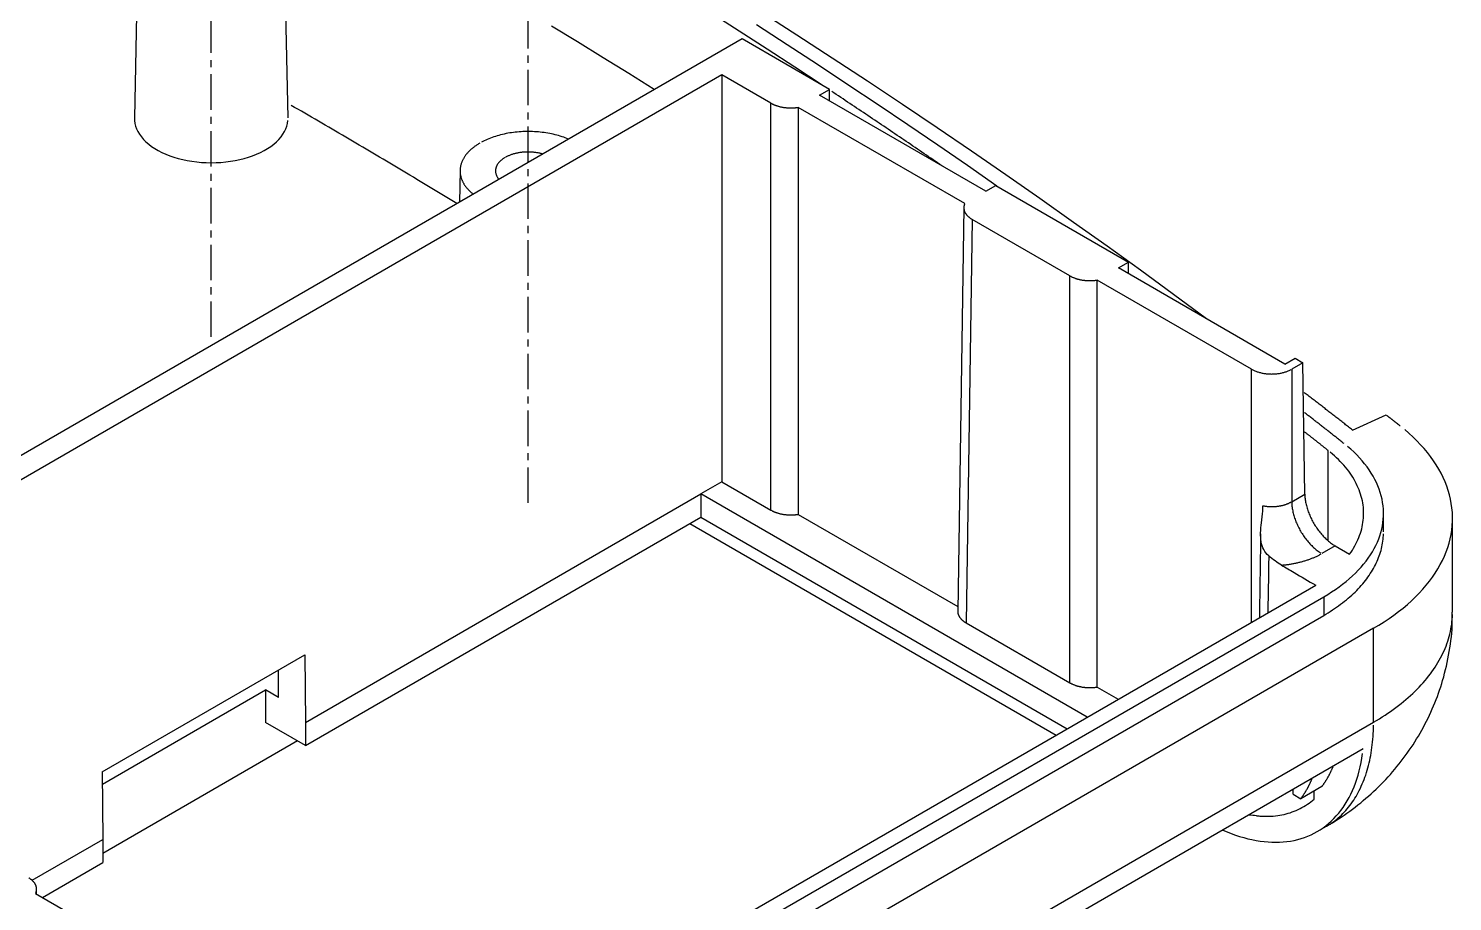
# Model space of a CAD drawing. Extents: x 129 to 859, y 362 to 693.
# Drawn here: x 445.9 to 496.1, y 391 to 421.7 of the extents above; entities that cross this region are included whole.
import ezdxf

# ---------------------------------------------------------------- set-up
doc = ezdxf.new("R2010")
doc.units = 0
doc.header["$MEASUREMENT"] = 0
doc.linetypes.add('CENTER', pattern=[2, 1.25, -0.25, 0.25, -0.25])
doc.layers.add('1', color=7, linetype='Continuous')
doc.layers.add('12', color=7, linetype='Continuous')

msp = doc.modelspace()

# ---------------------------------------------------------------- linework, layer by layer
at = {"layer": '1', "color": 43, "linetype": 'CENTER'}
for p, q in [((452.35, 410.833), (452.35, 433.497)), ((463.517, 404.992), (463.517, 424.257))]:
    msp.add_line(p, q, dxfattribs=at)
at = {"layer": '12', "color": 252, "linetype": 'Continuous'}
for p, q in [((449.801, 425.94), (449.643, 418.552)), ((455.057, 418.552), (454.899, 425.94)), ((471.054, 421.33), (431.454, 398.467)), ((474.131, 419.553), (471.054, 421.33)), ((470.343, 420.064), (433.647, 398.877)), ((472.067, 419.069), (470.343, 420.064)), ((470.343, 420.064), (470.343, 405.733)), ((473.778, 419.349), (474.131, 419.553)), ((474.137, 419.141), (474.131, 419.553)), ((472.067, 404.738), (472.067, 419.069)), ((478.899, 415.532), (473.033, 418.919)), ((473.033, 418.919), (473.033, 404.588)), ((479.644, 415.962), (473.778, 419.349)), ((461.117, 416.699), (461.094, 415.579)), ((479.644, 415.962), (479.998, 416.166)), ((479.998, 416.166), (484.667, 413.47)), ((478.865, 415.388), (478.651, 401.181)), ((479.158, 414.974), (478.944, 400.767)), ((482.603, 412.986), (479.158, 414.974)), ((484.314, 413.266), (484.667, 413.47)), ((484.673, 413.058), (484.667, 413.47)), ((482.603, 398.655), (482.603, 412.986)), ((490.18, 409.879), (484.314, 413.266)), ((489.004, 409.698), (483.569, 412.836)), ((483.569, 398.505), (483.569, 412.836)), ((490.18, 409.879), (490.534, 410.083)), ((490.809, 409.924), (490.418, 409.698)), ((490.534, 410.083), (490.809, 409.924)), ((490.879, 405.3), (490.809, 409.924)), ((489.004, 400.789), (489.004, 409.698)), ((490.418, 409.698), (490.418, 405.034)), ((492.56, 407.556), (493.742, 408.089)), ((491.699, 403.658), (491.699, 406.838)), ((470.343, 405.733), (469.603, 405.305)), ((470.343, 405.733), (472.067, 404.738)), ((455.673, 397.263), (469.603, 405.305)), ((483.215, 397.447), (469.603, 405.305)), ((469.603, 405.305), (469.603, 404.489)), ((490.418, 405.034), (490.879, 405.3)), ((455.673, 396.446), (469.603, 404.489)), ((469.603, 404.489), (482.508, 397.038)), ((473.033, 404.588), (478.653, 401.343)), ((493.652, 403.97), (493.652, 404.623)), ((496.082, 401.146), (496.082, 404.453)), ((469.215, 404.264), (482.119, 396.814)), ((491.949, 403.479), (491.478, 403.208)), ((491.949, 403.479), (492.457, 403.186)), ((454.662, 380.961), (491.262, 402.093)), ((455.371, 380.799), (491.543, 401.683)), ((491.543, 401.683), (491.543, 401.03)), ((455.371, 380.146), (491.543, 401.03)), ((493.3, 400.575), (456.16, 379.132)), ((478.944, 400.767), (482.603, 398.655)), ((493.3, 397.268), (493.3, 400.575)), ((448.514, 395.518), (455.655, 399.641)), ((455.655, 399.641), (455.673, 397.263)), ((454.72, 398.14), (454.727, 399.105)), ((448.517, 395.091), (454.259, 398.406)), ((454.72, 398.14), (454.259, 398.406)), ((454.259, 398.406), (454.259, 397.263)), ((483.569, 398.505), (484.309, 398.078)), ((455.673, 396.446), (454.259, 397.263)), ((455.673, 397.263), (455.673, 396.446)), ((456.16, 375.825), (493.3, 397.268)), ((455.39, 396.61), (448.532, 392.65)), ((492.933, 396.327), (456.447, 375.261)), ((448.514, 395.518), (448.532, 393.14)), ((490.463, 394.732), (490.463, 394.9)), ((491.479, 395.003), (490.736, 394.574)), ((491.205, 394.564), (491.205, 394.845)), ((490.463, 394.732), (490.736, 394.574)), ((491.316, 393.417), (491.643, 393.606)), ((446.041, 391.702), (448.532, 393.14)), ((448.532, 393.14), (448.532, 392.323)), ((446.411, 391.099), (448.532, 392.323)), ((446.202, 391.22), (446.199, 391.396)), ((446.165, 391.241), (451.6, 388.103))]:
    msp.add_line(p, q, dxfattribs=at)
for points in [[(473.88, 419.698, 0), (472.91, 420.337, 0), (471.934, 420.973, 0), (470.954, 421.606, 0), (469.969, 422.237, 0)], [(487.414, 411.476, 0), (486.257, 412.33, 0), (485.091, 413.18, 0), (483.917, 414.026, 0), (482.734, 414.868, 0), (481.544, 415.706, 0), (480.345, 416.54, 0), (479.138, 417.371, 0), (477.923, 418.197, 0), (476.7, 419.02, 0), (475.469, 419.838, 0), (474.229, 420.653, 0), (472.982, 421.463, 0), (471.727, 422.269, 0)], [(467.962, 419.545, 0), (467.063, 420.106, 0), (466.159, 420.665, 0), (465.251, 421.222, 0), (464.34, 421.777, 0)], [(480.032, 416.146, 0), (478.994, 416.866, 0), (477.95, 417.584, 0), (476.899, 418.298, 0), (475.843, 419.009, 0), (474.781, 419.717, 0), (473.712, 420.422, 0), (472.638, 421.124, 0), (471.557, 421.823, 0)], [(478.095, 416.856, 0), (478.017, 416.91, 0), (477.939, 416.964, 0), (477.86, 417.018, 0), (477.781, 417.072, 0), (477.703, 417.126, 0), (477.624, 417.18, 0), (477.546, 417.233, 0), (477.467, 417.287, 0), (477.388, 417.341, 0), (477.309, 417.395, 0), (477.231, 417.449, 0), (477.152, 417.502, 0), (477.073, 417.556, 0), (476.994, 417.61, 0), (476.915, 417.664, 0), (476.836, 417.717, 0), (476.757, 417.771, 0), (476.678, 417.825, 0), (476.599, 417.878, 0), (476.52, 417.932, 0), (476.441, 417.985, 0), (476.362, 418.039, 0), (476.282, 418.092, 0), (476.203, 418.146, 0), (476.124, 418.2, 0), (476.045, 418.253, 0), (475.965, 418.307, 0), (475.886, 418.36, 0), (475.807, 418.414, 0), (475.727, 418.467, 0), (475.648, 418.52, 0), (475.568, 418.574, 0), (475.489, 418.627, 0), (475.409, 418.681, 0), (475.329, 418.734, 0), (475.25, 418.787, 0), (475.17, 418.841, 0), (475.09, 418.894, 0), (475.011, 418.947, 0), (474.931, 419, 0), (474.851, 419.054, 0), (474.771, 419.107, 0), (474.691, 419.16, 0), (474.611, 419.213, 0), (474.531, 419.267, 0), (474.451, 419.32, 0), (474.371, 419.373, 0), (474.291, 419.426, 0), (474.211, 419.479, 0)], [(461.007, 415.529, 0), (460.889, 415.6, 0), (460.771, 415.672, 0), (460.654, 415.743, 0), (460.536, 415.815, 0), (460.418, 415.886, 0), (460.3, 415.957, 0), (460.182, 416.029, 0), (460.064, 416.1, 0), (459.946, 416.171, 0), (459.827, 416.242, 0), (459.709, 416.313, 0), (459.591, 416.384, 0), (459.472, 416.455, 0), (459.354, 416.526, 0), (459.235, 416.597, 0), (459.117, 416.668, 0), (458.998, 416.739, 0), (458.879, 416.81, 0), (458.761, 416.881, 0), (458.642, 416.951, 0), (458.523, 417.022, 0), (458.404, 417.093, 0), (458.285, 417.164, 0), (458.166, 417.234, 0), (458.046, 417.305, 0), (457.927, 417.375, 0), (457.808, 417.446, 0), (457.689, 417.516, 0), (457.569, 417.587, 0), (457.45, 417.657, 0), (457.33, 417.728, 0), (457.21, 417.798, 0), (457.091, 417.868, 0), (456.971, 417.939, 0), (456.851, 418.009, 0), (456.731, 418.079, 0), (456.611, 418.149, 0), (456.491, 418.219, 0), (456.371, 418.289, 0), (456.251, 418.36, 0), (456.131, 418.43, 0), (456.011, 418.5, 0), (455.89, 418.569, 0), (455.77, 418.639, 0), (455.649, 418.709, 0), (455.529, 418.779, 0), (455.408, 418.849, 0), (455.288, 418.919, 0), (455.167, 418.988, 0)], [(472.067, 419.069, 0), (472.082, 419.06, 0), (472.097, 419.052, 0), (472.113, 419.044, 0), (472.129, 419.036, 0), (472.145, 419.028, 0), (472.161, 419.021, 0), (472.178, 419.013, 0), (472.195, 419.006, 0), (472.212, 418.999, 0), (472.229, 418.993, 0), (472.247, 418.986, 0), (472.265, 418.98, 0), (472.283, 418.974, 0), (472.301, 418.968, 0), (472.32, 418.962, 0), (472.339, 418.957, 0), (472.358, 418.952, 0), (472.377, 418.947, 0), (472.396, 418.942, 0), (472.416, 418.938, 0), (472.435, 418.934, 0), (472.455, 418.93, 0), (472.475, 418.926, 0), (472.495, 418.922, 0), (472.515, 418.919, 0), (472.535, 418.916, 0), (472.556, 418.913, 0), (472.576, 418.911, 0), (472.597, 418.909, 0), (472.618, 418.907, 0), (472.638, 418.905, 0), (472.659, 418.903, 0), (472.68, 418.902, 0), (472.701, 418.901, 0), (472.722, 418.9, 0), (472.743, 418.9, 0), (472.764, 418.899, 0), (472.784, 418.899, 0), (472.805, 418.9, 0), (472.826, 418.9, 0), (472.847, 418.901, 0), (472.868, 418.902, 0), (472.889, 418.903, 0), (472.91, 418.905, 0), (472.93, 418.907, 0), (472.951, 418.909, 0), (472.972, 418.911, 0), (472.992, 418.913, 0), (473.013, 418.916, 0)], [(449.643, 418.552, 0), (449.646, 418.453, 0), (449.661, 418.354, 0), (449.685, 418.256, 0), (449.721, 418.16, 0), (449.767, 418.064, 0), (449.824, 417.971, 0), (449.89, 417.88, 0), (449.967, 417.791, 0), (450.053, 417.706, 0), (450.148, 417.623, 0), (450.252, 417.545, 0), (450.365, 417.47, 0), (450.485, 417.4, 0), (450.613, 417.334, 0), (450.748, 417.273, 0), (450.889, 417.217, 0), (451.036, 417.166, 0), (451.189, 417.121, 0), (451.346, 417.081, 0), (451.507, 417.047, 0), (451.672, 417.02, 0), (451.839, 416.998, 0), (452.008, 416.982, 0), (452.179, 416.973, 0), (452.35, 416.97, 0), (452.521, 416.973, 0), (452.692, 416.982, 0), (452.861, 416.998, 0), (453.028, 417.02, 0), (453.193, 417.047, 0), (453.354, 417.081, 0), (453.511, 417.121, 0), (453.663, 417.166, 0), (453.811, 417.217, 0), (453.952, 417.273, 0), (454.087, 417.334, 0), (454.215, 417.4, 0), (454.335, 417.47, 0), (454.448, 417.545, 0), (454.552, 417.623, 0), (454.647, 417.706, 0), (454.733, 417.791, 0), (454.81, 417.88, 0), (454.876, 417.971, 0), (454.933, 418.064, 0), (454.979, 418.16, 0), (455.014, 418.256, 0), (455.039, 418.354, 0), (455.054, 418.453, 0)], [(464.938, 417.799, 0), (464.883, 417.822, 0), (464.826, 417.844, 0), (464.769, 417.865, 0), (464.71, 417.885, 0), (464.65, 417.904, 0), (464.59, 417.922, 0), (464.529, 417.939, 0), (464.466, 417.955, 0), (464.403, 417.97, 0), (464.34, 417.984, 0), (464.276, 417.997, 0), (464.211, 418.009, 0), (464.145, 418.02, 0), (464.079, 418.029, 0), (464.013, 418.038, 0), (463.946, 418.046, 0), (463.879, 418.052, 0), (463.811, 418.058, 0), (463.744, 418.062, 0), (463.676, 418.065, 0), (463.608, 418.067, 0), (463.54, 418.068, 0), (463.471, 418.068, 0), (463.403, 418.066, 0), (463.335, 418.064, 0), (463.268, 418.06, 0), (463.2, 418.056, 0), (463.132, 418.05, 0), (463.065, 418.043, 0), (462.999, 418.035, 0), (462.932, 418.026, 0), (462.867, 418.016, 0), (462.801, 418.005, 0), (462.737, 417.993, 0), (462.673, 417.979, 0), (462.609, 417.965, 0), (462.546, 417.95, 0), (462.485, 417.933, 0), (462.423, 417.916, 0), (462.363, 417.897, 0), (462.304, 417.878, 0), (462.246, 417.858, 0), (462.189, 417.836, 0), (462.132, 417.814, 0), (462.077, 417.791, 0), (462.023, 417.767, 0), (461.971, 417.742, 0), (461.919, 417.716, 0), (461.869, 417.69, 0)], [(461.82, 417.662, 0), (461.794, 417.647, 0), (461.768, 417.631, 0), (461.742, 417.615, 0), (461.717, 417.599, 0), (461.692, 417.582, 0), (461.668, 417.566, 0), (461.644, 417.549, 0), (461.621, 417.532, 0), (461.598, 417.514, 0), (461.576, 417.497, 0), (461.554, 417.479, 0), (461.532, 417.461, 0), (461.511, 417.443, 0), (461.491, 417.425, 0), (461.471, 417.406, 0), (461.452, 417.388, 0), (461.433, 417.369, 0), (461.414, 417.35, 0), (461.396, 417.331, 0), (461.379, 417.311, 0), (461.362, 417.292, 0), (461.346, 417.272, 0), (461.33, 417.253, 0), (461.315, 417.233, 0), (461.3, 417.213, 0), (461.286, 417.192, 0), (461.272, 417.172, 0), (461.259, 417.152, 0), (461.247, 417.131, 0), (461.235, 417.111, 0), (461.223, 417.09, 0), (461.213, 417.069, 0), (461.202, 417.048, 0), (461.193, 417.027, 0), (461.184, 417.006, 0), (461.175, 416.985, 0), (461.167, 416.963, 0), (461.16, 416.942, 0), (461.153, 416.921, 0), (461.147, 416.899, 0), (461.141, 416.878, 0), (461.136, 416.856, 0), (461.132, 416.834, 0), (461.128, 416.813, 0), (461.125, 416.791, 0), (461.122, 416.769, 0), (461.12, 416.748, 0), (461.118, 416.726, 0), (461.118, 416.704, 0)], [(462.704, 417.152, 0), (462.684, 417.14, 0), (462.664, 417.128, 0), (462.645, 417.115, 0), (462.627, 417.103, 0), (462.609, 417.09, 0), (462.592, 417.076, 0), (462.575, 417.063, 0), (462.559, 417.049, 0), (462.543, 417.035, 0), (462.528, 417.021, 0), (462.514, 417.007, 0), (462.5, 416.992, 0), (462.487, 416.977, 0), (462.475, 416.962, 0), (462.463, 416.947, 0), (462.452, 416.932, 0), (462.441, 416.916, 0), (462.431, 416.901, 0), (462.422, 416.885, 0), (462.414, 416.869, 0), (462.406, 416.853, 0), (462.399, 416.837, 0), (462.393, 416.821, 0), (462.387, 416.805, 0), (462.382, 416.788, 0), (462.378, 416.772, 0), (462.374, 416.755, 0), (462.371, 416.739, 0), (462.369, 416.722, 0), (462.368, 416.706, 0), (462.367, 416.689, 0), (462.367, 416.673, 0), (462.368, 416.656, 0), (462.37, 416.639, 0), (462.372, 416.623, 0), (462.375, 416.606, 0), (462.378, 416.59, 0), (462.383, 416.574, 0), (462.388, 416.557, 0), (462.394, 416.541, 0), (462.4, 416.525, 0), (462.407, 416.509, 0), (462.415, 416.493, 0), (462.424, 416.477, 0), (462.433, 416.461, 0), (462.443, 416.446, 0), (462.453, 416.43, 0), (462.465, 416.415, 0), (462.477, 416.4, 0)], [(464.033, 417.276, 0), (464.007, 417.283, 0), (463.981, 417.29, 0), (463.954, 417.297, 0), (463.927, 417.303, 0), (463.9, 417.308, 0), (463.873, 417.314, 0), (463.846, 417.319, 0), (463.818, 417.323, 0), (463.79, 417.327, 0), (463.762, 417.331, 0), (463.734, 417.334, 0), (463.706, 417.337, 0), (463.677, 417.34, 0), (463.649, 417.342, 0), (463.62, 417.344, 0), (463.592, 417.345, 0), (463.563, 417.346, 0), (463.534, 417.346, 0), (463.505, 417.346, 0), (463.477, 417.346, 0), (463.448, 417.345, 0), (463.419, 417.344, 0), (463.391, 417.342, 0), (463.362, 417.34, 0), (463.334, 417.338, 0), (463.305, 417.335, 0), (463.277, 417.332, 0), (463.249, 417.328, 0), (463.221, 417.324, 0), (463.194, 417.319, 0), (463.166, 417.315, 0), (463.139, 417.309, 0), (463.112, 417.304, 0), (463.085, 417.298, 0), (463.058, 417.291, 0), (463.032, 417.284, 0), (463.006, 417.277, 0), (462.981, 417.27, 0), (462.955, 417.262, 0), (462.931, 417.253, 0), (462.906, 417.245, 0), (462.882, 417.236, 0), (462.858, 417.226, 0), (462.835, 417.217, 0), (462.812, 417.207, 0), (462.789, 417.196, 0), (462.767, 417.186, 0), (462.746, 417.175, 0), (462.725, 417.163, 0)], [(461.117, 416.682, 0), (461.117, 416.665, 0), (461.118, 416.647, 0), (461.119, 416.63, 0), (461.12, 416.612, 0), (461.122, 416.595, 0), (461.124, 416.577, 0), (461.127, 416.56, 0), (461.13, 416.542, 0), (461.133, 416.525, 0), (461.137, 416.507, 0), (461.141, 416.49, 0), (461.145, 416.472, 0), (461.15, 416.455, 0), (461.155, 416.438, 0), (461.161, 416.421, 0), (461.166, 416.403, 0), (461.173, 416.386, 0), (461.179, 416.369, 0), (461.187, 416.352, 0), (461.194, 416.335, 0), (461.202, 416.318, 0), (461.21, 416.301, 0), (461.219, 416.284, 0), (461.227, 416.267, 0), (461.237, 416.251, 0), (461.246, 416.234, 0), (461.256, 416.217, 0), (461.267, 416.201, 0), (461.278, 416.184, 0), (461.289, 416.168, 0), (461.3, 416.152, 0), (461.312, 416.136, 0), (461.324, 416.12, 0), (461.337, 416.104, 0), (461.35, 416.088, 0), (461.363, 416.072, 0), (461.376, 416.056, 0), (461.39, 416.041, 0), (461.404, 416.025, 0), (461.419, 416.01, 0), (461.434, 415.994, 0), (461.449, 415.979, 0), (461.465, 415.964, 0), (461.481, 415.949, 0), (461.497, 415.934, 0), (461.514, 415.92, 0), (461.531, 415.905, 0), (461.548, 415.89, 0), (461.565, 415.876, 0)], [(478.899, 415.532, 0), (478.894, 415.52, 0), (478.889, 415.509, 0), (478.885, 415.497, 0), (478.881, 415.485, 0), (478.878, 415.473, 0), (478.875, 415.461, 0), (478.872, 415.449, 0), (478.87, 415.437, 0), (478.868, 415.425, 0), (478.867, 415.413, 0), (478.866, 415.401, 0), (478.865, 415.389, 0), (478.865, 415.377, 0), (478.866, 415.364, 0), (478.867, 415.352, 0), (478.868, 415.34, 0), (478.87, 415.328, 0), (478.872, 415.316, 0), (478.875, 415.304, 0), (478.878, 415.292, 0), (478.881, 415.28, 0), (478.885, 415.268, 0), (478.889, 415.257, 0), (478.894, 415.245, 0), (478.899, 415.233, 0), (478.905, 415.222, 0), (478.911, 415.21, 0), (478.918, 415.198, 0), (478.925, 415.187, 0), (478.932, 415.176, 0), (478.94, 415.164, 0), (478.948, 415.153, 0), (478.956, 415.142, 0), (478.965, 415.131, 0), (478.974, 415.12, 0), (478.984, 415.11, 0), (478.994, 415.099, 0), (479.005, 415.089, 0), (479.016, 415.078, 0), (479.027, 415.068, 0), (479.038, 415.058, 0), (479.05, 415.048, 0), (479.063, 415.038, 0), (479.075, 415.029, 0), (479.088, 415.019, 0), (479.102, 415.01, 0), (479.115, 415.001, 0), (479.129, 414.992, 0), (479.144, 414.983, 0)], [(482.603, 412.986, 0), (482.618, 412.977, 0), (482.633, 412.969, 0), (482.649, 412.961, 0), (482.664, 412.953, 0), (482.681, 412.945, 0), (482.697, 412.938, 0), (482.714, 412.93, 0), (482.731, 412.923, 0), (482.748, 412.916, 0), (482.765, 412.91, 0), (482.783, 412.903, 0), (482.801, 412.897, 0), (482.819, 412.891, 0), (482.837, 412.885, 0), (482.856, 412.879, 0), (482.875, 412.874, 0), (482.894, 412.869, 0), (482.913, 412.864, 0), (482.932, 412.859, 0), (482.952, 412.855, 0), (482.971, 412.851, 0), (482.991, 412.847, 0), (483.011, 412.843, 0), (483.031, 412.839, 0), (483.051, 412.836, 0), (483.071, 412.833, 0), (483.092, 412.83, 0), (483.112, 412.828, 0), (483.133, 412.826, 0), (483.153, 412.824, 0), (483.174, 412.822, 0), (483.195, 412.82, 0), (483.216, 412.819, 0), (483.237, 412.818, 0), (483.258, 412.817, 0), (483.278, 412.817, 0), (483.299, 412.817, 0), (483.32, 412.817, 0), (483.341, 412.817, 0), (483.362, 412.817, 0), (483.383, 412.818, 0), (483.404, 412.819, 0), (483.425, 412.82, 0), (483.446, 412.822, 0), (483.466, 412.824, 0), (483.487, 412.826, 0), (483.508, 412.828, 0), (483.528, 412.83, 0), (483.548, 412.833, 0)], [(489.004, 409.698, 0), (489.026, 409.686, 0), (489.049, 409.674, 0), (489.073, 409.662, 0), (489.098, 409.65, 0), (489.123, 409.64, 0), (489.149, 409.629, 0), (489.175, 409.619, 0), (489.202, 409.61, 0), (489.229, 409.601, 0), (489.257, 409.592, 0), (489.285, 409.584, 0), (489.313, 409.577, 0), (489.343, 409.57, 0), (489.372, 409.563, 0), (489.402, 409.558, 0), (489.432, 409.552, 0), (489.462, 409.547, 0), (489.492, 409.543, 0), (489.523, 409.54, 0), (489.554, 409.536, 0), (489.585, 409.534, 0), (489.617, 409.532, 0), (489.648, 409.53, 0), (489.679, 409.53, 0), (489.711, 409.529, 0), (489.742, 409.53, 0), (489.773, 409.53, 0), (489.805, 409.532, 0), (489.836, 409.534, 0), (489.867, 409.536, 0), (489.898, 409.54, 0), (489.929, 409.543, 0), (489.959, 409.547, 0), (489.99, 409.552, 0), (490.02, 409.558, 0), (490.049, 409.563, 0), (490.079, 409.57, 0), (490.108, 409.577, 0), (490.136, 409.584, 0), (490.165, 409.592, 0), (490.192, 409.601, 0), (490.22, 409.61, 0), (490.246, 409.619, 0), (490.273, 409.629, 0), (490.298, 409.64, 0), (490.324, 409.65, 0), (490.348, 409.662, 0), (490.372, 409.674, 0), (490.395, 409.686, 0)], [(492.56, 407.556, 0), (492.526, 407.583, 0), (492.491, 407.61, 0), (492.456, 407.637, 0), (492.422, 407.664, 0), (492.387, 407.691, 0), (492.353, 407.718, 0), (492.318, 407.745, 0), (492.284, 407.772, 0), (492.249, 407.799, 0), (492.214, 407.826, 0), (492.18, 407.853, 0), (492.145, 407.88, 0), (492.111, 407.907, 0), (492.076, 407.934, 0), (492.041, 407.961, 0), (492.007, 407.988, 0), (491.972, 408.015, 0), (491.937, 408.042, 0), (491.903, 408.069, 0), (491.868, 408.095, 0), (491.833, 408.122, 0), (491.799, 408.149, 0), (491.764, 408.176, 0), (491.729, 408.203, 0), (491.694, 408.23, 0), (491.66, 408.257, 0), (491.625, 408.284, 0), (491.59, 408.311, 0), (491.555, 408.338, 0), (491.521, 408.365, 0), (491.486, 408.392, 0), (491.451, 408.419, 0), (491.416, 408.445, 0), (491.382, 408.472, 0), (491.347, 408.499, 0), (491.312, 408.526, 0), (491.277, 408.553, 0), (491.242, 408.58, 0), (491.207, 408.607, 0), (491.173, 408.634, 0), (491.138, 408.66, 0), (491.103, 408.687, 0), (491.068, 408.714, 0), (491.033, 408.741, 0), (490.998, 408.768, 0), (490.963, 408.795, 0), (490.928, 408.822, 0), (490.894, 408.848, 0), (490.859, 408.875, 0)], [(492.264, 407.077, 0), (492.235, 407.099, 0), (492.207, 407.121, 0), (492.179, 407.144, 0), (492.15, 407.166, 0), (492.122, 407.189, 0), (492.093, 407.211, 0), (492.065, 407.234, 0), (492.036, 407.256, 0), (492.008, 407.279, 0), (491.979, 407.301, 0), (491.951, 407.323, 0), (491.922, 407.346, 0), (491.894, 407.368, 0), (491.865, 407.391, 0), (491.837, 407.413, 0), (491.808, 407.436, 0), (491.78, 407.458, 0), (491.751, 407.48, 0), (491.722, 407.503, 0), (491.694, 407.525, 0), (491.665, 407.548, 0), (491.637, 407.57, 0), (491.608, 407.592, 0), (491.58, 407.615, 0), (491.551, 407.637, 0), (491.522, 407.66, 0), (491.494, 407.682, 0), (491.465, 407.704, 0), (491.437, 407.727, 0), (491.408, 407.749, 0), (491.379, 407.772, 0), (491.351, 407.794, 0), (491.322, 407.816, 0), (491.293, 407.839, 0), (491.265, 407.861, 0), (491.236, 407.883, 0), (491.208, 407.906, 0), (491.179, 407.928, 0), (491.15, 407.951, 0), (491.122, 407.973, 0), (491.093, 407.995, 0), (491.064, 408.018, 0), (491.036, 408.04, 0), (491.007, 408.062, 0), (490.978, 408.085, 0), (490.949, 408.107, 0), (490.921, 408.129, 0), (490.892, 408.152, 0), (490.863, 408.174, 0)], [(494.24, 407.699, 0), (494.23, 407.707, 0), (494.22, 407.714, 0), (494.21, 407.722, 0), (494.201, 407.73, 0), (494.191, 407.738, 0), (494.181, 407.746, 0), (494.171, 407.754, 0), (494.161, 407.761, 0), (494.151, 407.769, 0), (494.141, 407.777, 0), (494.131, 407.785, 0), (494.121, 407.793, 0), (494.111, 407.8, 0), (494.101, 407.808, 0), (494.091, 407.816, 0), (494.081, 407.824, 0), (494.071, 407.832, 0), (494.061, 407.839, 0), (494.051, 407.847, 0), (494.041, 407.855, 0), (494.031, 407.863, 0), (494.021, 407.871, 0), (494.012, 407.879, 0), (494.002, 407.886, 0), (493.992, 407.894, 0), (493.982, 407.902, 0), (493.972, 407.91, 0), (493.962, 407.918, 0), (493.952, 407.925, 0), (493.942, 407.933, 0), (493.932, 407.941, 0), (493.922, 407.949, 0), (493.912, 407.957, 0), (493.902, 407.964, 0), (493.892, 407.972, 0), (493.882, 407.98, 0), (493.872, 407.988, 0), (493.862, 407.996, 0), (493.852, 408.003, 0), (493.842, 408.011, 0), (493.832, 408.019, 0), (493.822, 408.027, 0), (493.812, 408.035, 0), (493.802, 408.043, 0), (493.792, 408.05, 0), (493.782, 408.058, 0), (493.772, 408.066, 0), (493.762, 408.074, 0), (493.752, 408.082, 0)], [(491.699, 406.838, 0), (491.682, 406.851, 0), (491.665, 406.865, 0), (491.648, 406.878, 0), (491.631, 406.892, 0), (491.614, 406.905, 0), (491.597, 406.919, 0), (491.58, 406.932, 0), (491.563, 406.945, 0), (491.546, 406.959, 0), (491.528, 406.972, 0), (491.511, 406.986, 0), (491.494, 406.999, 0), (491.477, 407.013, 0), (491.46, 407.026, 0), (491.443, 407.04, 0), (491.426, 407.053, 0), (491.409, 407.066, 0), (491.392, 407.08, 0), (491.375, 407.093, 0), (491.358, 407.107, 0), (491.341, 407.12, 0), (491.324, 407.133, 0), (491.307, 407.147, 0), (491.29, 407.16, 0), (491.273, 407.174, 0), (491.255, 407.187, 0), (491.238, 407.201, 0), (491.221, 407.214, 0), (491.204, 407.227, 0), (491.187, 407.241, 0), (491.17, 407.254, 0), (491.153, 407.268, 0), (491.136, 407.281, 0), (491.119, 407.295, 0), (491.102, 407.308, 0), (491.085, 407.321, 0), (491.067, 407.335, 0), (491.05, 407.348, 0), (491.033, 407.362, 0), (491.016, 407.375, 0), (490.999, 407.388, 0), (490.982, 407.402, 0), (490.965, 407.415, 0), (490.948, 407.429, 0), (490.931, 407.442, 0), (490.913, 407.455, 0), (490.896, 407.469, 0), (490.879, 407.482, 0), (490.862, 407.496, 0)], [(493.3, 400.575, 0), (493.488, 400.686, 0), (493.67, 400.801, 0), (493.847, 400.918, 0), (494.017, 401.039, 0), (494.182, 401.162, 0), (494.341, 401.288, 0), (494.493, 401.416, 0), (494.639, 401.547, 0), (494.779, 401.68, 0), (494.912, 401.815, 0), (495.038, 401.953, 0), (495.158, 402.092, 0), (495.27, 402.234, 0), (495.376, 402.377, 0), (495.474, 402.522, 0), (495.565, 402.668, 0), (495.65, 402.816, 0), (495.726, 402.965, 0), (495.796, 403.116, 0), (495.858, 403.267, 0), (495.912, 403.42, 0), (495.959, 403.573, 0), (495.999, 403.727, 0), (496.031, 403.881, 0), (496.055, 404.036, 0), (496.072, 404.192, 0), (496.081, 404.347, 0), (496.082, 404.503, 0), (496.076, 404.658, 0), (496.062, 404.814, 0), (496.04, 404.969, 0), (496.011, 405.123, 0), (495.974, 405.278, 0), (495.93, 405.431, 0), (495.878, 405.584, 0), (495.819, 405.736, 0), (495.752, 405.886, 0), (495.678, 406.036, 0), (495.597, 406.184, 0), (495.508, 406.331, 0), (495.412, 406.477, 0), (495.309, 406.621, 0), (495.199, 406.763, 0), (495.082, 406.903, 0), (494.958, 407.041, 0), (494.828, 407.177, 0), (494.691, 407.311, 0), (494.547, 407.443, 0), (494.397, 407.572, 0)], [(491.543, 401.683, 0), (491.686, 401.768, 0), (491.824, 401.855, 0), (491.957, 401.944, 0), (492.086, 402.035, 0), (492.211, 402.128, 0), (492.331, 402.223, 0), (492.447, 402.32, 0), (492.557, 402.419, 0), (492.663, 402.52, 0), (492.764, 402.622, 0), (492.859, 402.726, 0), (492.95, 402.832, 0), (493.035, 402.939, 0), (493.115, 403.047, 0), (493.19, 403.157, 0), (493.259, 403.268, 0), (493.323, 403.38, 0), (493.381, 403.493, 0), (493.434, 403.606, 0), (493.481, 403.721, 0), (493.522, 403.836, 0), (493.558, 403.952, 0), (493.588, 404.069, 0), (493.612, 404.186, 0), (493.631, 404.303, 0), (493.644, 404.421, 0), (493.651, 404.538, 0), (493.652, 404.656, 0), (493.647, 404.774, 0), (493.637, 404.891, 0), (493.621, 405.009, 0), (493.599, 405.126, 0), (493.572, 405.243, 0), (493.538, 405.359, 0), (493.499, 405.475, 0), (493.455, 405.589, 0), (493.404, 405.704, 0), (493.349, 405.817, 0), (493.287, 405.929, 0), (493.22, 406.041, 0), (493.148, 406.151, 0), (493.07, 406.26, 0), (492.987, 406.367, 0), (492.899, 406.473, 0), (492.806, 406.578, 0), (492.707, 406.681, 0), (492.604, 406.783, 0), (492.495, 406.883, 0), (492.382, 406.98, 0)], [(492.457, 403.186, 0), (492.507, 403.257, 0), (492.554, 403.329, 0), (492.598, 403.402, 0), (492.64, 403.474, 0), (492.68, 403.548, 0), (492.717, 403.622, 0), (492.751, 403.696, 0), (492.782, 403.771, 0), (492.811, 403.846, 0), (492.838, 403.921, 0), (492.861, 403.997, 0), (492.882, 404.073, 0), (492.9, 404.149, 0), (492.916, 404.225, 0), (492.928, 404.302, 0), (492.938, 404.379, 0), (492.946, 404.455, 0), (492.95, 404.532, 0), (492.952, 404.609, 0), (492.951, 404.686, 0), (492.948, 404.763, 0), (492.941, 404.84, 0), (492.932, 404.916, 0), (492.92, 404.993, 0), (492.906, 405.069, 0), (492.889, 405.145, 0), (492.869, 405.221, 0), (492.846, 405.297, 0), (492.821, 405.373, 0), (492.793, 405.448, 0), (492.762, 405.523, 0), (492.729, 405.597, 0), (492.693, 405.671, 0), (492.655, 405.745, 0), (492.614, 405.818, 0), (492.57, 405.891, 0), (492.524, 405.963, 0), (492.475, 406.034, 0), (492.424, 406.105, 0), (492.37, 406.175, 0), (492.313, 406.245, 0), (492.255, 406.314, 0), (492.193, 406.382, 0), (492.13, 406.45, 0), (492.064, 406.517, 0), (491.995, 406.583, 0), (491.925, 406.648, 0), (491.852, 406.712, 0), (491.776, 406.775, 0)], [(489.403, 404.889, 0), (489.424, 404.885, 0), (489.445, 404.882, 0), (489.466, 404.879, 0), (489.488, 404.876, 0), (489.509, 404.873, 0), (489.531, 404.87, 0), (489.552, 404.868, 0), (489.574, 404.866, 0), (489.596, 404.865, 0), (489.618, 404.863, 0), (489.64, 404.862, 0), (489.662, 404.861, 0), (489.684, 404.861, 0), (489.706, 404.861, 0), (489.727, 404.861, 0), (489.749, 404.861, 0), (489.771, 404.862, 0), (489.793, 404.863, 0), (489.815, 404.864, 0), (489.837, 404.865, 0), (489.859, 404.867, 0), (489.88, 404.869, 0), (489.902, 404.872, 0), (489.923, 404.874, 0), (489.945, 404.877, 0), (489.966, 404.88, 0), (489.987, 404.884, 0), (490.008, 404.887, 0), (490.029, 404.892, 0), (490.05, 404.896, 0), (490.071, 404.9, 0), (490.091, 404.905, 0), (490.111, 404.91, 0), (490.131, 404.916, 0), (490.151, 404.921, 0), (490.171, 404.927, 0), (490.19, 404.933, 0), (490.209, 404.94, 0), (490.228, 404.946, 0), (490.247, 404.953, 0), (490.265, 404.96, 0), (490.283, 404.967, 0), (490.301, 404.975, 0), (490.319, 404.983, 0), (490.336, 404.991, 0), (490.353, 404.999, 0), (490.37, 405.008, 0), (490.386, 405.016, 0), (490.402, 405.025, 0)], [(490.418, 405.034, 0), (490.419, 404.995, 0), (490.42, 404.956, 0), (490.423, 404.916, 0), (490.427, 404.876, 0), (490.432, 404.835, 0), (490.438, 404.794, 0), (490.445, 404.753, 0), (490.453, 404.711, 0), (490.462, 404.669, 0), (490.472, 404.627, 0), (490.483, 404.585, 0), (490.495, 404.542, 0), (490.508, 404.499, 0), (490.521, 404.457, 0), (490.536, 404.414, 0), (490.552, 404.371, 0), (490.568, 404.328, 0), (490.586, 404.286, 0), (490.604, 404.243, 0), (490.624, 404.201, 0), (490.644, 404.159, 0), (490.664, 404.117, 0), (490.686, 404.076, 0), (490.708, 404.035, 0), (490.732, 403.994, 0), (490.755, 403.954, 0), (490.78, 403.914, 0), (490.805, 403.874, 0), (490.831, 403.836, 0), (490.858, 403.797, 0), (490.885, 403.76, 0), (490.913, 403.723, 0), (490.941, 403.687, 0), (490.97, 403.651, 0), (490.999, 403.616, 0), (491.029, 403.582, 0), (491.059, 403.549, 0), (491.09, 403.517, 0), (491.121, 403.486, 0), (491.152, 403.455, 0), (491.184, 403.426, 0), (491.216, 403.397, 0), (491.248, 403.37, 0), (491.281, 403.343, 0), (491.313, 403.318, 0), (491.346, 403.294, 0), (491.379, 403.27, 0), (491.412, 403.248, 0), (491.445, 403.228, 0)], [(490.879, 405.3, 0), (490.88, 405.262, 0), (490.882, 405.223, 0), (490.885, 405.183, 0), (490.889, 405.143, 0), (490.895, 405.103, 0), (490.901, 405.062, 0), (490.908, 405.02, 0), (490.916, 404.979, 0), (490.926, 404.937, 0), (490.936, 404.895, 0), (490.947, 404.853, 0), (490.959, 404.81, 0), (490.972, 404.768, 0), (490.987, 404.725, 0), (491.002, 404.682, 0), (491.017, 404.64, 0), (491.034, 404.597, 0), (491.052, 404.555, 0), (491.071, 404.512, 0), (491.09, 404.47, 0), (491.11, 404.428, 0), (491.131, 404.387, 0), (491.153, 404.345, 0), (491.176, 404.304, 0), (491.199, 404.264, 0), (491.223, 404.224, 0), (491.248, 404.184, 0), (491.274, 404.145, 0), (491.3, 404.106, 0), (491.326, 404.068, 0), (491.354, 404.03, 0), (491.382, 403.994, 0), (491.41, 403.957, 0), (491.439, 403.922, 0), (491.469, 403.887, 0), (491.499, 403.853, 0), (491.529, 403.82, 0), (491.56, 403.788, 0), (491.591, 403.757, 0), (491.622, 403.727, 0), (491.654, 403.697, 0), (491.686, 403.669, 0), (491.718, 403.641, 0), (491.751, 403.615, 0), (491.784, 403.589, 0), (491.816, 403.565, 0), (491.849, 403.542, 0), (491.882, 403.52, 0), (491.916, 403.499, 0)], [(472.067, 404.738, 0), (472.082, 404.729, 0), (472.097, 404.721, 0), (472.113, 404.713, 0), (472.129, 404.705, 0), (472.145, 404.697, 0), (472.161, 404.69, 0), (472.178, 404.682, 0), (472.195, 404.675, 0), (472.212, 404.668, 0), (472.229, 404.662, 0), (472.247, 404.655, 0), (472.265, 404.649, 0), (472.283, 404.643, 0), (472.301, 404.637, 0), (472.32, 404.631, 0), (472.339, 404.626, 0), (472.358, 404.621, 0), (472.377, 404.616, 0), (472.396, 404.611, 0), (472.416, 404.607, 0), (472.435, 404.603, 0), (472.455, 404.599, 0), (472.475, 404.595, 0), (472.495, 404.591, 0), (472.515, 404.588, 0), (472.535, 404.585, 0), (472.556, 404.582, 0), (472.576, 404.58, 0), (472.597, 404.578, 0), (472.618, 404.576, 0), (472.638, 404.574, 0), (472.659, 404.572, 0), (472.68, 404.571, 0), (472.701, 404.57, 0), (472.722, 404.569, 0), (472.743, 404.569, 0), (472.764, 404.568, 0), (472.784, 404.568, 0), (472.805, 404.569, 0), (472.826, 404.569, 0), (472.847, 404.57, 0), (472.868, 404.571, 0), (472.889, 404.572, 0), (472.91, 404.574, 0), (472.93, 404.576, 0), (472.951, 404.578, 0), (472.972, 404.58, 0), (472.992, 404.582, 0), (473.013, 404.585, 0)], [(491.543, 401.03, 0), (491.623, 401.077, 0), (491.701, 401.124, 0), (491.777, 401.172, 0), (491.853, 401.22, 0), (491.927, 401.27, 0), (492, 401.32, 0), (492.071, 401.37, 0), (492.141, 401.422, 0), (492.21, 401.474, 0), (492.277, 401.526, 0), (492.343, 401.579, 0), (492.407, 401.633, 0), (492.47, 401.687, 0), (492.531, 401.742, 0), (492.591, 401.798, 0), (492.649, 401.853, 0), (492.706, 401.91, 0), (492.762, 401.967, 0), (492.815, 402.024, 0), (492.867, 402.082, 0), (492.918, 402.141, 0), (492.967, 402.2, 0), (493.014, 402.259, 0), (493.06, 402.319, 0), (493.104, 402.379, 0), (493.147, 402.439, 0), (493.187, 402.5, 0), (493.226, 402.561, 0), (493.264, 402.623, 0), (493.3, 402.685, 0), (493.334, 402.747, 0), (493.366, 402.81, 0), (493.397, 402.873, 0), (493.426, 402.936, 0), (493.453, 402.999, 0), (493.479, 403.063, 0), (493.503, 403.127, 0), (493.525, 403.191, 0), (493.545, 403.255, 0), (493.564, 403.319, 0), (493.58, 403.384, 0), (493.595, 403.448, 0), (493.609, 403.513, 0), (493.62, 403.578, 0), (493.63, 403.643, 0), (493.638, 403.708, 0), (493.644, 403.774, 0), (493.649, 403.839, 0), (493.651, 403.904, 0)], [(490.058, 402.799, 0), (490.09, 402.802, 0), (490.122, 402.805, 0), (490.153, 402.808, 0), (490.185, 402.811, 0), (490.217, 402.815, 0), (490.248, 402.819, 0), (490.28, 402.823, 0), (490.311, 402.827, 0), (490.343, 402.832, 0), (490.374, 402.837, 0), (490.405, 402.842, 0), (490.436, 402.847, 0), (490.467, 402.853, 0), (490.497, 402.858, 0), (490.528, 402.864, 0), (490.559, 402.871, 0), (490.589, 402.877, 0), (490.619, 402.884, 0), (490.649, 402.891, 0), (490.679, 402.898, 0), (490.709, 402.905, 0), (490.738, 402.913, 0), (490.767, 402.92, 0), (490.797, 402.928, 0), (490.826, 402.937, 0), (490.855, 402.945, 0), (490.883, 402.954, 0), (490.912, 402.962, 0), (490.94, 402.972, 0), (490.968, 402.981, 0), (490.996, 402.99, 0), (491.023, 403, 0), (491.051, 403.01, 0), (491.078, 403.02, 0), (491.105, 403.03, 0), (491.131, 403.041, 0), (491.158, 403.051, 0), (491.184, 403.062, 0), (491.21, 403.073, 0), (491.236, 403.085, 0), (491.261, 403.096, 0), (491.286, 403.108, 0), (491.311, 403.12, 0), (491.336, 403.132, 0), (491.36, 403.144, 0), (491.385, 403.156, 0), (491.408, 403.169, 0), (491.432, 403.182, 0), (491.455, 403.195, 0)], [(478.651, 401.181, 0), (478.651, 401.171, 0), (478.651, 401.162, 0), (478.651, 401.153, 0), (478.652, 401.144, 0), (478.653, 401.135, 0), (478.654, 401.126, 0), (478.656, 401.116, 0), (478.658, 401.107, 0), (478.66, 401.098, 0), (478.662, 401.089, 0), (478.664, 401.08, 0), (478.667, 401.071, 0), (478.67, 401.062, 0), (478.673, 401.053, 0), (478.677, 401.044, 0), (478.681, 401.035, 0), (478.685, 401.026, 0), (478.689, 401.018, 0), (478.693, 401.009, 0), (478.698, 401, 0), (478.703, 400.991, 0), (478.708, 400.983, 0), (478.714, 400.974, 0), (478.719, 400.965, 0), (478.725, 400.957, 0), (478.731, 400.948, 0), (478.738, 400.94, 0), (478.744, 400.932, 0), (478.751, 400.923, 0), (478.758, 400.915, 0), (478.765, 400.907, 0), (478.773, 400.899, 0), (478.781, 400.891, 0), (478.789, 400.883, 0), (478.797, 400.875, 0), (478.805, 400.867, 0), (478.814, 400.86, 0), (478.822, 400.852, 0), (478.831, 400.844, 0), (478.841, 400.837, 0), (478.85, 400.83, 0), (478.86, 400.822, 0), (478.869, 400.815, 0), (478.879, 400.808, 0), (478.89, 400.801, 0), (478.9, 400.794, 0), (478.911, 400.787, 0), (478.921, 400.78, 0), (478.932, 400.774, 0)], [(493.3, 397.268, 0), (493.405, 397.329, 0), (493.508, 397.392, 0), (493.609, 397.455, 0), (493.708, 397.519, 0), (493.806, 397.584, 0), (493.902, 397.65, 0), (493.997, 397.717, 0), (494.089, 397.784, 0), (494.179, 397.853, 0), (494.268, 397.922, 0), (494.355, 397.992, 0), (494.44, 398.063, 0), (494.523, 398.135, 0), (494.604, 398.207, 0), (494.682, 398.28, 0), (494.759, 398.354, 0), (494.834, 398.429, 0), (494.907, 398.504, 0), (494.978, 398.58, 0), (495.047, 398.656, 0), (495.114, 398.733, 0), (495.178, 398.811, 0), (495.241, 398.889, 0), (495.301, 398.968, 0), (495.359, 399.047, 0), (495.415, 399.127, 0), (495.469, 399.207, 0), (495.521, 399.288, 0), (495.57, 399.37, 0), (495.617, 399.451, 0), (495.662, 399.533, 0), (495.705, 399.616, 0), (495.746, 399.699, 0), (495.784, 399.782, 0), (495.82, 399.866, 0), (495.854, 399.95, 0), (495.885, 400.034, 0), (495.914, 400.118, 0), (495.941, 400.203, 0), (495.965, 400.288, 0), (495.988, 400.373, 0), (496.008, 400.459, 0), (496.025, 400.544, 0), (496.04, 400.63, 0), (496.053, 400.716, 0), (496.064, 400.802, 0), (496.072, 400.888, 0), (496.078, 400.974, 0), (496.081, 401.06, 0)], [(482.603, 398.655, 0), (482.618, 398.646, 0), (482.633, 398.638, 0), (482.649, 398.63, 0), (482.664, 398.622, 0), (482.681, 398.614, 0), (482.697, 398.607, 0), (482.714, 398.599, 0), (482.731, 398.592, 0), (482.748, 398.585, 0), (482.765, 398.579, 0), (482.783, 398.572, 0), (482.801, 398.566, 0), (482.819, 398.56, 0), (482.837, 398.554, 0), (482.856, 398.548, 0), (482.875, 398.543, 0), (482.894, 398.538, 0), (482.913, 398.533, 0), (482.932, 398.528, 0), (482.952, 398.524, 0), (482.971, 398.52, 0), (482.991, 398.516, 0), (483.011, 398.512, 0), (483.031, 398.508, 0), (483.051, 398.505, 0), (483.071, 398.502, 0), (483.092, 398.499, 0), (483.112, 398.497, 0), (483.133, 398.495, 0), (483.153, 398.493, 0), (483.174, 398.491, 0), (483.195, 398.489, 0), (483.216, 398.488, 0), (483.237, 398.487, 0), (483.258, 398.486, 0), (483.278, 398.486, 0), (483.299, 398.486, 0), (483.32, 398.486, 0), (483.341, 398.486, 0), (483.362, 398.486, 0), (483.383, 398.487, 0), (483.404, 398.488, 0), (483.425, 398.489, 0), (483.446, 398.491, 0), (483.466, 398.493, 0), (483.487, 398.495, 0), (483.508, 398.497, 0), (483.528, 398.499, 0), (483.548, 398.502, 0)], [(491.643, 393.606, 0), (491.705, 393.643, 0), (491.767, 393.682, 0), (491.827, 393.722, 0), (491.886, 393.764, 0), (491.945, 393.808, 0), (492.002, 393.854, 0), (492.058, 393.901, 0), (492.113, 393.95, 0), (492.167, 394, 0), (492.22, 394.052, 0), (492.271, 394.106, 0), (492.322, 394.161, 0), (492.371, 394.218, 0), (492.419, 394.276, 0), (492.466, 394.336, 0), (492.512, 394.398, 0), (492.557, 394.461, 0), (492.6, 394.525, 0), (492.642, 394.591, 0), (492.683, 394.658, 0), (492.723, 394.727, 0), (492.762, 394.797, 0), (492.799, 394.869, 0), (492.835, 394.942, 0), (492.869, 395.017, 0), (492.903, 395.093, 0), (492.935, 395.17, 0), (492.966, 395.248, 0), (492.995, 395.328, 0), (493.023, 395.409, 0), (493.05, 395.492, 0), (493.075, 395.575, 0), (493.099, 395.66, 0), (493.122, 395.746, 0), (493.144, 395.833, 0), (493.164, 395.922, 0), (493.182, 396.011, 0), (493.2, 396.102, 0), (493.216, 396.193, 0), (493.23, 396.286, 0), (493.244, 396.38, 0), (493.255, 396.475, 0), (493.266, 396.571, 0), (493.275, 396.668, 0), (493.283, 396.765, 0), (493.289, 396.864, 0), (493.294, 396.964, 0), (493.297, 397.064, 0), (493.299, 397.166, 0)], [(487.988, 393.472, 0), (488.138, 393.408, 0), (488.287, 393.35, 0), (488.435, 393.296, 0), (488.582, 393.248, 0), (488.729, 393.205, 0), (488.874, 393.166, 0), (489.018, 393.133, 0), (489.162, 393.105, 0), (489.304, 393.082, 0), (489.444, 393.064, 0), (489.583, 393.052, 0), (489.72, 393.044, 0), (489.856, 393.042, 0), (489.99, 393.045, 0), (490.122, 393.053, 0), (490.251, 393.067, 0), (490.379, 393.085, 0), (490.505, 393.109, 0), (490.628, 393.138, 0), (490.749, 393.172, 0), (490.868, 393.211, 0), (490.984, 393.255, 0), (491.098, 393.304, 0), (491.208, 393.358, 0), (491.316, 393.417, 0), (491.422, 393.481, 0), (491.524, 393.55, 0), (491.623, 393.624, 0), (491.719, 393.702, 0), (491.812, 393.785, 0), (491.902, 393.873, 0), (491.989, 393.966, 0), (492.072, 394.063, 0), (492.152, 394.164, 0), (492.229, 394.27, 0), (492.302, 394.38, 0), (492.371, 394.495, 0), (492.437, 394.613, 0), (492.499, 394.736, 0), (492.558, 394.862, 0), (492.613, 394.993, 0), (492.664, 395.127, 0), (492.711, 395.265, 0), (492.755, 395.407, 0), (492.794, 395.552, 0), (492.83, 395.701, 0), (492.862, 395.852, 0), (492.889, 396.007, 0), (492.913, 396.166, 0)], [(491.479, 395.003, 0), (491.488, 395.015, 0), (491.498, 395.028, 0), (491.507, 395.041, 0), (491.516, 395.053, 0), (491.526, 395.066, 0), (491.535, 395.079, 0), (491.544, 395.092, 0), (491.553, 395.105, 0), (491.562, 395.118, 0), (491.571, 395.132, 0), (491.58, 395.145, 0), (491.589, 395.158, 0), (491.598, 395.172, 0), (491.607, 395.185, 0), (491.615, 395.199, 0), (491.624, 395.213, 0), (491.633, 395.226, 0), (491.641, 395.24, 0), (491.649, 395.254, 0), (491.658, 395.268, 0), (491.666, 395.282, 0), (491.674, 395.296, 0), (491.683, 395.31, 0), (491.691, 395.324, 0), (491.699, 395.339, 0), (491.707, 395.353, 0), (491.715, 395.368, 0), (491.723, 395.382, 0), (491.731, 395.397, 0), (491.738, 395.411, 0), (491.746, 395.426, 0), (491.754, 395.441, 0), (491.761, 395.456, 0), (491.769, 395.471, 0), (491.776, 395.486, 0), (491.784, 395.501, 0), (491.791, 395.516, 0), (491.798, 395.531, 0), (491.805, 395.546, 0), (491.813, 395.562, 0), (491.82, 395.577, 0), (491.827, 395.593, 0), (491.834, 395.608, 0), (491.841, 395.624, 0), (491.847, 395.639, 0), (491.854, 395.655, 0), (491.861, 395.671, 0), (491.867, 395.687, 0), (491.874, 395.703, 0)], [(490.736, 394.574, 0), (490.746, 394.587, 0), (490.755, 394.599, 0), (490.765, 394.612, 0), (490.774, 394.625, 0), (490.783, 394.638, 0), (490.793, 394.65, 0), (490.802, 394.663, 0), (490.811, 394.677, 0), (490.82, 394.69, 0), (490.829, 394.703, 0), (490.838, 394.716, 0), (490.847, 394.73, 0), (490.855, 394.743, 0), (490.864, 394.757, 0), (490.873, 394.77, 0), (490.882, 394.784, 0), (490.89, 394.798, 0), (490.899, 394.811, 0), (490.907, 394.825, 0), (490.915, 394.839, 0), (490.924, 394.853, 0), (490.932, 394.867, 0), (490.94, 394.882, 0), (490.948, 394.896, 0), (490.956, 394.91, 0), (490.964, 394.924, 0), (490.972, 394.939, 0), (490.98, 394.953, 0), (490.988, 394.968, 0), (490.996, 394.983, 0), (491.004, 394.997, 0), (491.011, 395.012, 0), (491.019, 395.027, 0), (491.026, 395.042, 0), (491.034, 395.057, 0), (491.041, 395.072, 0), (491.049, 395.087, 0), (491.056, 395.102, 0), (491.063, 395.118, 0), (491.07, 395.133, 0), (491.077, 395.148, 0), (491.084, 395.164, 0), (491.091, 395.179, 0), (491.098, 395.195, 0), (491.105, 395.211, 0), (491.112, 395.227, 0), (491.118, 395.242, 0), (491.125, 395.258, 0), (491.132, 395.274, 0)], [(489.333, 393.961, 0), (489.335, 393.961, 0), (489.337, 393.961, 0), (489.339, 393.961, 0), (489.341, 393.961, 0), (489.343, 393.961, 0), (489.345, 393.961, 0), (489.348, 393.96, 0), (489.35, 393.96, 0), (489.352, 393.96, 0), (489.354, 393.96, 0), (489.356, 393.96, 0), (489.358, 393.96, 0), (489.36, 393.96, 0), (489.362, 393.96, 0), (489.364, 393.959, 0), (489.366, 393.959, 0), (489.369, 393.959, 0), (489.371, 393.959, 0), (489.373, 393.959, 0), (489.375, 393.959, 0), (489.377, 393.959, 0), (489.379, 393.959, 0), (489.381, 393.959, 0), (489.383, 393.959, 0), (489.385, 393.958, 0), (489.387, 393.958, 0), (489.39, 393.958, 0), (489.392, 393.958, 0), (489.394, 393.958, 0), (489.396, 393.958, 0), (489.398, 393.958, 0), (489.4, 393.958, 0), (489.402, 393.958, 0), (489.404, 393.958, 0), (489.406, 393.958, 0), (489.408, 393.957, 0), (489.411, 393.957, 0), (489.413, 393.957, 0), (489.415, 393.957, 0), (489.417, 393.957, 0), (489.419, 393.957, 0), (489.421, 393.957, 0), (489.423, 393.957, 0), (489.425, 393.957, 0), (489.427, 393.957, 0), (489.429, 393.957, 0), (489.431, 393.957, 0), (489.434, 393.957, 0), (489.436, 393.957, 0)], [(446.165, 391.241, 0), (446.17, 391.253, 0), (446.175, 391.265, 0), (446.179, 391.277, 0), (446.183, 391.288, 0), (446.187, 391.3, 0), (446.19, 391.312, 0), (446.193, 391.324, 0), (446.195, 391.336, 0), (446.196, 391.348, 0), (446.198, 391.36, 0), (446.199, 391.373, 0), (446.199, 391.385, 0), (446.199, 391.397, 0), (446.199, 391.409, 0), (446.198, 391.421, 0), (446.196, 391.433, 0), (446.195, 391.445, 0), (446.193, 391.457, 0), (446.19, 391.469, 0), (446.187, 391.481, 0), (446.183, 391.493, 0), (446.179, 391.505, 0), (446.175, 391.517, 0), (446.17, 391.528, 0), (446.165, 391.54, 0), (446.159, 391.552, 0), (446.153, 391.563, 0), (446.147, 391.575, 0), (446.14, 391.586, 0), (446.133, 391.598, 0), (446.125, 391.609, 0), (446.117, 391.62, 0), (446.108, 391.631, 0), (446.099, 391.642, 0), (446.09, 391.653, 0), (446.08, 391.663, 0), (446.07, 391.674, 0), (446.06, 391.685, 0), (446.049, 391.695, 0), (446.038, 391.705, 0), (446.026, 391.715, 0), (446.014, 391.725, 0), (446.002, 391.735, 0), (445.989, 391.745, 0), (445.976, 391.754, 0), (445.963, 391.763, 0), (445.949, 391.772, 0), (445.935, 391.781, 0), (445.921, 391.79, 0)]]:
    msp.add_polyline3d(points, dxfattribs=at)
for points, knots in [([(489.607, 403.126), (489.535, 403.187), (489.475, 403.261), (489.431, 403.344), (489.387, 403.428), (489.358, 403.522), (489.341, 403.62), (489.324, 403.72), (489.32, 403.827), (489.323, 403.933), (489.327, 404.053), (489.339, 404.175), (489.352, 404.293), (489.368, 404.435), (489.385, 404.575), (489.394, 404.704), (489.399, 404.768), (489.402, 404.83), (489.403, 404.889)], [0, 0, 0, 0, 0.160537, 0.160537, 0.160537, 0.320896, 0.320896, 0.320896, 0.483912, 0.483912, 0.483912, 0.668097, 0.668097, 0.668097, 0.890401, 0.890401, 0.890401, 1, 1, 1, 1]), ([(489.607, 403.126), (489.607, 403.105), (489.606, 403.084), (489.606, 403.062), (489.598, 402.519), (489.59, 401.975), (489.581, 401.431), (489.58, 401.327), (489.578, 401.223), (489.577, 401.119)], [0, 0, 0, 0, 0.031777, 0.031777, 0.031777, 0.844715, 0.844715, 0.844715, 1, 1, 1, 1]), ([(490.058, 402.799), (490.205, 402.713), (490.353, 402.626), (490.501, 402.54), (490.755, 402.391), (491.009, 402.242), (491.262, 402.093)], [0, 0, 0, 0, 0.367188, 0.367188, 0.367188, 1, 1, 1, 1]), ([(491.643, 393.606), (491.926, 393.769), (492.47, 394.122), (493.225, 394.734), (493.905, 395.419), (494.503, 396.17), (495.014, 396.979), (495.432, 397.837), (495.764, 398.765), (495.985, 399.752), (496.084, 400.562), (496.074, 401.025), (496.069, 401.146)], [0, 0, 0, 0, 0.106661, 0.212712, 0.317886, 0.422449, 0.526603, 0.630493, 0.734224, 0.848435, 0.960671, 1, 1, 1, 1]), ([(489.848, 393.972), (489.949, 393.983), (490.049, 394), (490.245, 394.045), (490.342, 394.073), (490.531, 394.141), (490.624, 394.181), (490.89, 394.317), (491.054, 394.43), (491.205, 394.564)], [0, 0, 0, 0, 0.197653, 0.197653, 0.39824, 0.39824, 0.598826, 0.598826, 1, 1, 1, 1]), ([(489.438, 393.957), (489.467, 393.956), (489.497, 393.955), (489.636, 393.955), (489.743, 393.961), (489.848, 393.972)], [0, 0, 0, 0, 0.212121, 0.212121, 1, 1, 1, 1])]:
    msp.add_open_spline(points, degree=3, knots=knots, dxfattribs=at)
for points, degree in [([(489.323, 403.904), (489.3, 402.425), (489.278, 400.947)], 2), ([(490.058, 402.799), (489.906, 402.887), (489.755, 403.001), (489.607, 403.126)], 3), ([(489.177, 393.973), (489.088, 393.981), (488.997, 393.99), (488.907, 393.999)], 3), ([(489.177, 393.973), (489.23, 393.968), (489.281, 393.964), (489.333, 393.961)], 3)]:
    msp.add_open_spline(points, degree=degree, dxfattribs=at)

doc.saveas('drawing.dxf')
